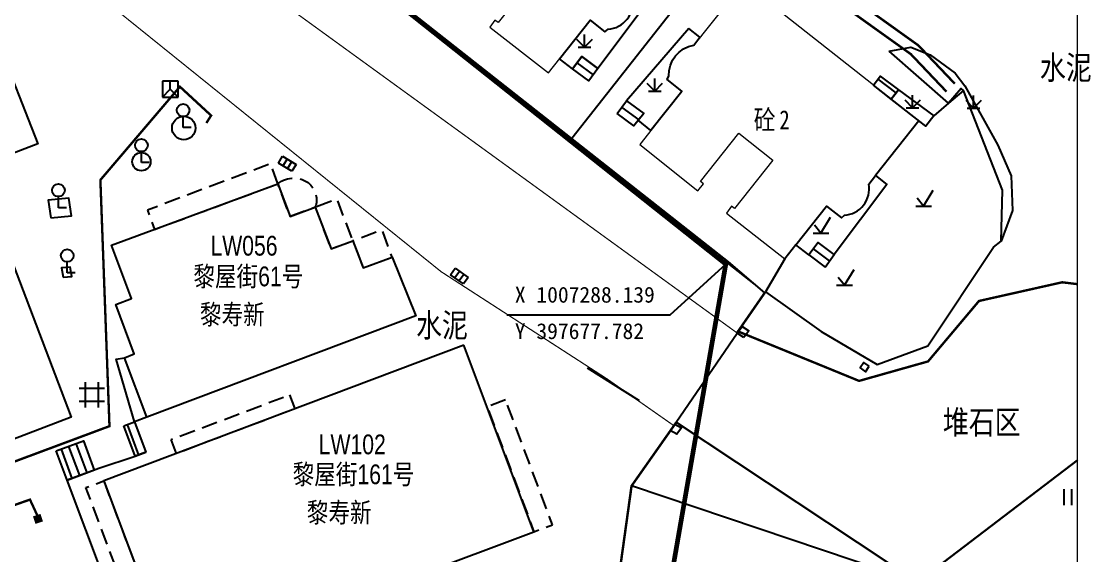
# Model space of a CAD drawing. Extents: x 396500 to 398250, y 1005980 to 1008200.
# Drawn here: x 397633.3 to 397700.8, y 1007269.7 to 1007303.5 of the extents above; entities that cross this region are included whole.
import ezdxf
from ezdxf.enums import TextEntityAlignment as Align

# ---------------------------------------------------------------- set-up
doc = ezdxf.new("R2010")
doc.units = 0
doc.header["$LTSCALE"] = 0.5
doc.linetypes.add('X1', pattern=[5, 4, -1])
doc.linetypes.add('X5', pattern=[3, 2, -1])
doc.layers.get('0').update_dxf_attribs({"linetype": 'CONTINUOUS'})
doc.layers.add('ASSIST', color=7, linetype='CONTINUOUS', plot=False)
for name, color, linetype in [('DLSS', 4, 'CONTINUOUS'), ('DMTZ', 3, 'CONTINUOUS'), ('GXYZ', 2, 'CONTINUOUS'), ('JMD', 6, 'CONTINUOUS'), ('SXSS', 5, 'CONTINUOUS'), ('ZBTZ', 3, 'CONTINUOUS'), ('权属人', 160, 'CONTINUOUS'), ('用地红线', 1, 'CONTINUOUS'), ('编号', 90, 'CONTINUOUS'), ('门牌号', 1, 'CONTINUOUS')]:
    doc.layers.add(name, color=color, linetype=linetype)
doc.layers.add('绘图层', color=6, linetype='CONTINUOUS', lineweight=5)
doc.styles.add('正等线体', font='simhei.ttf')
doc.styles.add('细等线体', font='长等线体_0.TTF', dxfattribs={"width": 0.8})
doc.styles.add('黑体', font='simhei.ttf')
doc.linetypes.add('10422', pattern='A,2,[150,AAA.SHX,S=1,R=0,X=0,Y=1],2,[177,AAA.SHX,S=1,R=0,X=0,Y=0.8],1e-09', length=4)
doc.linetypes.add('1161', pattern='A,0,[149,AAA.SHX,S=0.15,R=0,X=0,Y=0],-1.6', length=1.6)
doc.linetypes.add('443', pattern='A,5,[169,AAA.SHX,S=0.83,R=0,X=0,Y=0],5', length=10)
doc.linetypes.add('444', pattern='A,4.5,[145,AAA.SHX,S=1,R=0,X=0,Y=1],4.5,-0.5,[146,AAA.SHX,S=1,R=0,X=0,Y=0],-0.5', length=10)

# ---------------------------------------------------------------- blocks, each defined once
blk = doc.blocks.new('gc049')
for p, q in [((-1, 1), (-1, -1)), ((1, 1), (-1, 1)), ((-1, -1), (0, 0)), ((0, 0), (0, 1)), ((0, 0), (1, -1)), ((1, -1), (1, 1)), ((-1, -1), (1, -1))]:
    blk.add_line(p, q)
blk = doc.blocks.new('gc146')
for points in [[(-0.8, -1.58), (-0.8, 1.62)], [(0.8, 1.62), (0.8, -1.58)], [(1.6, 0.82), (-1.6, 0.82)], [(-1.6, -0.78), (1.6, -0.78)]]:
    blk.add_lwpolyline(points)
blk = doc.blocks.new('gc145')
for p, q in [((0, 0), (0, 1.4)), ((1, 0), (0, 0))]:
    blk.add_line(p, q)
blk.add_circle((0, 2.2), 0.8)
blk = doc.blocks.new('gc041')
for p, q in [((-1, 0.5), (1, 0.5)), ((-1, -0.5), (-1, 0.5)), ((-0.33, 0.5), (-0.33, -0.5)), ((0.33, 0.5), (0.33, -0.5)), ((1, 0.5), (1, -0.5)), ((1, -0.5), (-1, -0.5))]:
    blk.add_line(p, q)
blk = doc.blocks.new('gc121')
for p, q in [((-0.5, -1), (-0.5, 1)), ((0.5, -1), (0.5, 1))]:
    blk.add_line(p, q)
blk = doc.blocks.new('gc123')
for p, q in [((0, 0), (1.2, 2)), ((-1, 0), (1, 0)), ((0, 0), (-0.8, 1))]:
    blk.add_line(p, q)
blk = doc.blocks.new('gc124')
for p, q in [((0, 0), (0, 1.6)), ((-1, 1), (0, 0)), ((-0.8, 0), (0.8, 0)), ((0, 0), (1, 1))]:
    blk.add_line(p, q)
blk = doc.blocks.new('gc002')
at = {"const_width": 1}
blk.add_lwpolyline([(-0.5, 0), (0.5, 0)], dxfattribs=at)

msp = doc.modelspace()

# ---------------------------------------------------------------- linework, layer by layer
at = {"layer": 'ASSIST', "linetype": 'Continuous', "flags": 128}
for points in [[(397668.092, 1007300.468), (397668.682, 1007301.257), (397669.696, 1007300.501), (397669.12, 1007299.706)], [(397688.697, 1007299.156), (397688.233, 1007298.567), (397687.111, 1007299.451), (397687.542, 1007300.018)], [(397670.93, 1007297.65), (397671.509, 1007298.444), (397672.598, 1007297.647), (397671.976, 1007296.878)], [(397684.057, 1007287.953), (397684.632, 1007288.749), (397683.617, 1007289.504), (397683.029, 1007288.715)], [(397639.745, 1007277.922), (397640.428, 1007278.176), (397641.144, 1007276.255), (397640.461, 1007276.001)], [(397635.488, 1007276.335), (397637.198, 1007276.973), (397637.885, 1007275.131), (397636.175, 1007274.494)]]:
    msp.add_lwpolyline(points, close=True, dxfattribs=at)
at = {"layer": 'DLSS', "linetype": 'Continuous', "lineweight": 0, "const_width": 0.075, "flags": 128}
msp.add_lwpolyline([(397678.509, 1007283.78), (397638.371, 1007312.895), (397616.51, 1007331.266), (397590.666, 1007352.965), (397576.584, 1007364.19), (397554.719, 1007378.6, -0.302492), (397553.005, 1007387.883), (397556.97, 1007391.989)], format="xyb", dxfattribs=at)
at = {"layer": 'DLSS', "linetype": 'Continuous', "const_width": 0.075, "elevation": 3.427, "flags": 128}
msp.add_lwpolyline([(397579.921, 1007352.779), (397586.23, 1007347.86), (397607.722, 1007329.613), (397659.803, 1007287.658), (397670.3, 1007280.876), (397674.502, 1007277.935)], dxfattribs=at)
at = {"layer": 'DMTZ', "linetype": '10422', "lineweight": 0}
msp.add_lwpolyline([(397680.243, 1007286.327), (397579.934, 1007365.27), (397580.119, 1007365.659)], dxfattribs=at)
at = {"layer": 'DMTZ', "linetype": '10422', "flags": 128}
for points in [[(397641.198, 1007278.463), (397640.428, 1007278.176), (397639.261, 1007282.127), (397639.791, 1007282.229)], [(397642.899, 1007262.693), (397640.886, 1007261.938), (397636.175, 1007274.494), (397638.183, 1007275.242), (397640.461, 1007276.001), (397641.144, 1007276.255)]]:
    msp.add_lwpolyline(points, dxfattribs=at)
at = {"layer": 'DMTZ', "linetype": '10422'}
msp.add_lwpolyline([(397661.515, 1007200), (397671.832, 1007274.133)], dxfattribs=at)
at = {"layer": 'JMD', "linetype": 'Continuous'}
for p, q in [((397668.682, 1007301.257), (397669.696, 1007300.501)), ((397668.382, 1007300.857), (397669.403, 1007300.098)), ((397688.542, 1007298.96), (397687.398, 1007299.829)), ((397688.233, 1007298.567), (397687.111, 1007299.451)), ((397671.509, 1007298.444), (397672.598, 1007297.647)), ((397671.214, 1007298.04), (397672.281, 1007297.255)), ((397684.339, 1007288.344), (397683.318, 1007289.103)), ((397684.632, 1007288.749), (397683.617, 1007289.504)), ((397640.428, 1007278.176), (397641.144, 1007276.255)), ((397639.959, 1007278.002), (397640.675, 1007276.081)), ((397636.73, 1007276.798), (397637.416, 1007274.957)), ((397637.198, 1007276.973), (397637.885, 1007275.131)), ((397635.793, 1007276.449), (397636.479, 1007274.607)), ((397636.261, 1007276.623), (397636.948, 1007274.782))]:
    msp.add_line(p, q, dxfattribs=at)
at = {"layer": 'JMD', "linetype": '444', "flags": 128}
msp.add_lwpolyline([(397680.243, 1007286.327), (397677.95, 1007288.291), (397658.692, 1007303.437), (397603.669, 1007346.709)], dxfattribs=at)
at = {"layer": 'JMD', "linetype": 'Continuous', "lineweight": 0}
for points in [[(397662.884, 1007303.102), (397666.573, 1007300.224), (397669.212, 1007303.551), (397670.151, 1007302.807), (397670.342, 1007302.977, 0.448961), (397671.874, 1007304.941), (397675.049, 1007308.94), (397663.957, 1007317.673), (397660.818, 1007313.72, 0.377258), (397659.252, 1007311.782), (397659.131, 1007311.557), (397660.068, 1007310.812), (397657.409, 1007307.45), (397661.088, 1007304.521), (397661.437, 1007304.959), (397661.241, 1007305.114), (397663.671, 1007308.165), (397665.822, 1007306.452), (397663.392, 1007303.402), (397663.197, 1007303.557)], [(397677.819, 1007291.349), (397681.51, 1007288.471), (397684.148, 1007291.799), (397685.086, 1007291.055), (397685.278, 1007291.225, 0.448961), (397686.81, 1007293.188), (397689.986, 1007297.187), (397678.893, 1007305.921), (397675.754, 1007301.967, 0.377258), (397674.189, 1007300.029), (397674.068, 1007299.804), (397675.004, 1007299.059), (397672.345, 1007295.698), (397676.024, 1007292.768), (397676.373, 1007293.206), (397676.178, 1007293.361), (397678.607, 1007296.413), (397680.759, 1007294.699), (397678.328, 1007291.649), (397678.133, 1007291.805)]]:
    msp.add_lwpolyline(points, format="xyb", close=True, dxfattribs=at)
at = {"layer": 'JMD', "linetype": '444', "flags": 128}
for points, elevation in [([(397683.031, 1007305.595), (397678.466, 1007309.3), (397668.06, 1007296.069)], 28.319), ([(397680.281, 1007286.383), (397683.797, 1007283.887), (397687.352, 1007281.802), (397690.537, 1007282.971), (397694.698, 1007289.205), (397695.169, 1007289.578), (397695.26, 1007292.806), (397692.795, 1007299.097), (397692.661, 1007299.223), (397691.86, 1007298.301), (397688.105, 1007301.599)], 28.783)]:
    msp.add_lwpolyline(points, dxfattribs=dict(at, elevation=elevation))
at = {"layer": 'JMD', "linetype": 'Continuous', "flags": 128}
for points, elevation in [([(397617.654, 1007304.443), (397629.128, 1007308.971), (397634.319, 1007295.727), (397622.753, 1007291.285)], 4.828), ([(397641.198, 1007278.463), (397639.791, 1007282.229), (397640.418, 1007282.463), (397639.249, 1007285.594), (397640.234, 1007285.962), (397638.976, 1007289.33), (397649.486, 1007293.207), (397650.264, 1007291.141), (397651.85, 1007291.738), (397652.845, 1007289.095), (397654.223, 1007289.613), (397654.865, 1007287.91), (397656.702, 1007288.577), (397658.195, 1007284.864)], 8.762), ([(397678.926, 1007283.502), (397678.509, 1007283.78), (397678.824, 1007284.195), (397679.241, 1007283.917)], 1.546), ([(397674.274, 1007277.636), (397674.573, 1007278.029), (397674.982, 1007277.789), (397674.683, 1007277.396)], 1.546)]:
    msp.add_lwpolyline(points, close=True, dxfattribs=dict(at, elevation=elevation))
for points in [[(397668.092, 1007300.468), (397668.682, 1007301.257)], [(397669.696, 1007300.501), (397669.12, 1007299.706)], [(397687.111, 1007299.451), (397687.542, 1007300.018)], [(397688.697, 1007299.156), (397688.233, 1007298.567)], [(397670.93, 1007297.65), (397671.509, 1007298.444)], [(397672.598, 1007297.647), (397671.976, 1007296.878)], [(397683.617, 1007289.504), (397683.029, 1007288.715)], [(397684.057, 1007287.953), (397684.632, 1007288.749)], [(397639.745, 1007277.922), (397640.428, 1007278.176)], [(397635.488, 1007276.335), (397637.198, 1007276.973)], [(397641.144, 1007276.255), (397640.461, 1007276.001)], [(397637.885, 1007275.131), (397636.175, 1007274.494)]]:
    msp.add_lwpolyline(points, dxfattribs=at)
at = {"layer": 'JMD', "color": 6, "linetype": '443', "const_width": 0.15, "flags": 128}
for points in [[(397644.969, 1007297.052), (397645.27, 1007297.525), (397643.296, 1007299.346), (397638.274, 1007293.454), (397638.848, 1007277.903), (397626.196, 1007273.187)], [(397680.281, 1007286.383), (397678.553, 1007283.89), (397686.202, 1007280.762), (397690.56, 1007281.993), (397693.776, 1007285.811), (397699.036, 1007286.992), (397700, 1007286.872)], [(397674.655, 1007278.146), (397671.832, 1007274.133), (397671.147, 1007269.207), (397667.011, 1007239.494), (397664.944, 1007224.637), (397663.565, 1007214.732), (397662.187, 1007204.828), (397661.515, 1007200)], [(397634.32, 1007272.2), (397633.826, 1007273.265), (397614.977, 1007266.624), (397615.514, 1007263.486)]]:
    msp.add_lwpolyline(points, dxfattribs=at)
at = {"layer": 'JMD', "linetype": 'X5', "flags": 128}
for points, elevation in [([(397649.486, 1007293.207), (397649.038, 1007294.483), (397641.241, 1007291.547), (397641.69, 1007290.331)], 8.762), ([(397651.85, 1007291.738), (397652.845, 1007289.095), (397654.223, 1007289.613), (397653.222, 1007292.251)], 1.546), ([(397654.223, 1007289.613), (397654.865, 1007287.91), (397656.702, 1007288.577), (397656.08, 1007290.288)], 1.546), ([(397650.225, 1007279.881), (397650.56, 1007278.992), (397643.072, 1007276.174), (397642.738, 1007277.063)], 1.546), ([(397663.871, 1007279.565), (397662.701, 1007279.126), (397665.662, 1007271.239), (397666.832, 1007271.678)], 1.546)]:
    msp.add_lwpolyline(points, close=True, dxfattribs=dict(at, elevation=elevation))
at = {"layer": 'JMD', "linetype": 'X5', "elevation": 1.546, "flags": 128}
msp.add_lwpolyline([(397649.486, 1007293.207, -0.372559), (397651.502, 1007293.197, -0.293177), (397651.85, 1007291.738), (397650.264, 1007291.141)], format="xyb", close=True, dxfattribs=at)
at = {"layer": 'JMD', "linetype": 'Continuous', "flags": 128}
for points in [[(397628.038, 1007275.265), (397626.555, 1007279.036), (397627.51, 1007279.411), (397623.983, 1007288.383), (397631.544, 1007291.274), (397636.437, 1007278.475)], [(397661.242, 1007283.011), (397638.486, 1007274.448), (397642.899, 1007262.693), (397665.662, 1007271.239)], [(397686.839, 1007281.689), (397686.495, 1007281.933), (397686.263, 1007281.585), (397686.608, 1007281.341)]]:
    msp.add_lwpolyline(points, close=True, dxfattribs=at)
at = {"layer": 'JMD', "linetype": 'X5', "flags": 128}
msp.add_lwpolyline([(397638.486, 1007274.448), (397642.899, 1007262.693), (397641.775, 1007262.272), (397637.363, 1007274.027)], close=True, dxfattribs=at)
at = {"layer": 'SXSS', "linetype": 'X1', "lineweight": 0, "const_width": 0.15}
for points in [[(397691.726, 1007299.03), (397689.472, 1007301.401), (397683.026, 1007306.012), (397673.942, 1007312.787), (397667.989, 1007317.769), (397659.172, 1007324.499), (397653.243, 1007329.419), (397643.851, 1007336.445), (397638.168, 1007341.095), (397629.556, 1007348.343), (397623.7, 1007353.651), (397617.823, 1007362.458), (397616.393, 1007366.3), (397615.195, 1007376.847), (397615.066, 1007380.917), (397618.527, 1007392.292), (397619.927, 1007396.012), (397620.895, 1007398.914)], [(397692.252, 1007299.531), (397689.95, 1007301.951), (397683.454, 1007306.598), (397674.392, 1007313.357), (397668.443, 1007318.336), (397659.625, 1007325.067), (397653.692, 1007329.989), (397644.298, 1007337.017), (397638.631, 1007341.654), (397630.033, 1007348.891), (397624.254, 1007354.129), (397618.473, 1007362.79), (397617.104, 1007366.47), (397615.919, 1007376.901), (397615.795, 1007380.82), (397619.215, 1007392.058), (397620.611, 1007395.769), (397621.546, 1007398.574)]]:
    msp.add_lwpolyline(points, dxfattribs=at)
at = {"layer": 'ZBTZ', "linetype": '1161'}
for points in [[(397671.874, 1007304.941), (397672.304, 1007305.483), (397673.013, 1007304.92), (397669.696, 1007300.501), (397668.682, 1007301.257), (397668.092, 1007300.468), (397667.279, 1007301.114), (397669.212, 1007303.551), (397670.151, 1007302.807), (397670.342, 1007302.977, 0.448961)], [(397675.438, 1007303.028), (397671.509, 1007298.444), (397672.598, 1007297.647), (397672.218, 1007297.226), (397673.032, 1007296.581), (397675.004, 1007299.059), (397674.068, 1007299.804), (397674.189, 1007300.029, -0.375104), (397675.754, 1007301.967), (397676.146, 1007302.465)], [(397687.949, 1007293.167), (397684.632, 1007288.749), (397683.617, 1007289.504), (397683.029, 1007288.715), (397682.216, 1007289.361), (397684.148, 1007291.799), (397685.086, 1007291.055), (397685.278, 1007291.225, 0.448961), (397686.81, 1007293.188), (397687.241, 1007293.73)]]:
    msp.add_lwpolyline(points, format="xyb", close=True, dxfattribs=at)
at = {"layer": 'ZBTZ', "linetype": '1161', "flags": 128}
for points, elevation in [([(397688.105, 1007301.599), (397689.463, 1007301.851), (397690.69, 1007301.352), (397692.272, 1007300.198), (397692.891, 1007299.406), (397694.97, 1007295.647), (397695.802, 1007293.717), (397695.89, 1007291.528), (397695.169, 1007289.578), (397695.26, 1007292.806), (397692.795, 1007299.097), (397691.86, 1007298.301)], 28.783), ([(397635.142, 1007291.058), (397636.452, 1007291.199), (397636.277, 1007292.312), (397634.967, 1007292.171)], 1.546), ([(397635.915, 1007287.309), (397636.473, 1007287.365), (397636.362, 1007287.952), (397635.81, 1007287.895)], 1.546)]:
    msp.add_lwpolyline(points, close=True, dxfattribs=dict(at, elevation=elevation))
msp.add_lwpolyline([(397681.51, 1007288.471), (397680.281, 1007286.383), (397683.797, 1007283.887), (397687.352, 1007281.802), (397690.537, 1007282.971), (397694.698, 1007289.205), (397695.169, 1007289.578), (397695.26, 1007292.806), (397692.795, 1007299.097), (397692.661, 1007299.223), (397691.86, 1007298.301), (397690.923, 1007297.512), (397690.429, 1007296.856), (397689.986, 1007297.187), (397687.241, 1007293.73), (397687.949, 1007293.167), (397684.632, 1007288.749), (397683.617, 1007289.504), (397683.029, 1007288.715), (397682.216, 1007289.361)], close=True, dxfattribs=at)
at = {"layer": 'ZBTZ', "linetype": '1161'}
msp.add_lwpolyline([(397688.233, 1007298.567), (397688.697, 1007299.156), (397690.923, 1007297.512), (397690.429, 1007296.856)], close=True, dxfattribs=at)
at = {"layer": 'ZBTZ', "linetype": '1161', "flags": 128}
for points in [[(397674.655, 1007278.146), (397678.509, 1007283.78)], [(397669.027, 1007281.597), (397672.309, 1007279.519)], [(397674.655, 1007278.146), (397689.902, 1007268.041), (397700, 1007275.745)]]:
    msp.add_lwpolyline(points, dxfattribs=at)
at = {"layer": 'ZBTZ', "linetype": 'Continuous', "flags": 128}
msp.add_lwpolyline([(397700, 1007275.745), (397689.902, 1007268.041), (397671.832, 1007274.133), (397668.639, 1007251.192), (397661.515, 1007200)], dxfattribs=at)
at = {"layer": 'ZBTZ', "linetype": '1161'}
for centre, radius in [((397643.54, 1007296.735, 8.922), 0.74), ((397640.867, 1007294.61, 8.828), 0.578)]:
    msp.add_circle(centre, radius, dxfattribs=at)
at = {"layer": '用地红线', "linetype": 'Continuous', "const_width": 0.3, "flags": 128}
msp.add_lwpolyline([(396896.967, 1006409.306, -0.090189), (397228.694, 1007024.028), (397387.801, 1007222.911), (397401.305, 1007212.108), (397426.328, 1007243.385), (397412.824, 1007254.188), (397549.486, 1007427.159), (397597.059, 1007408.487), (397590.114, 1007392.957), (397593.63, 1007391.179), (397580.301, 1007365.498), (397677.782, 1007288.139), (397658.983, 1007180.178), (397680.098, 1007163.581), (397691.215, 1007135.064, -0.057003), (397648.052, 1007084.953), (397357.499, 1006816.503, 0.141668), (397271.322, 1006673.857), (397185.657, 1006354.399)], format="xyb", dxfattribs=at)
at = {"layer": '用地红线', "linetype": 'Continuous', "flags": 128}
msp.add_lwpolyline([(397677.782, 1007288.139), (397674.251, 1007284.906), (397663.956, 1007284.906)], dxfattribs=at)
at = {"layer": '绘图层', "linetype": 'Continuous', "flags": 128}
msp.add_lwpolyline([(397300, 1007530), (397300, 1007130), (397700, 1007130), (397700, 1007530)], close=True, dxfattribs=at)

# ---------------------------------------------------------------- block references
at = {"layer": 'GXYZ', "linetype": 'Continuous', "xscale": 0.4999999999943029, "yscale": 0.4999999999919029}
msp.add_blockref('gc049', (397642.69, 1007299.187, 7.475), dxfattribs=at)
at = {"layer": 'GXYZ', "xscale": 0.5, "yscale": 0.5, "zscale": 0.5}
for p, rotation in [((397650.081, 1007294.475), 328.6449909007517), ((397660.953, 1007287.383), 324.7074913602287)]:
    msp.add_blockref('gc041', p, dxfattribs=dict(at, rotation=rotation))
at = {"layer": 'JMD', "linetype": 'Continuous', "xscale": 0.5, "yscale": 0.5, "zscale": 0.5, "rotation": 288.4335677573969}
msp.add_blockref('gc002', (397634.329, 1007272.046), dxfattribs=at)
at = {"layer": 'SXSS', "linetype": 'Continuous', "xscale": 0.4999999999943029, "yscale": 0.4999999999919029}
msp.add_blockref('gc146', (397637.738, 1007279.875, 7.247), dxfattribs=at)
at = {"layer": 'ZBTZ', "linetype": 'Continuous', "xscale": 0.5, "yscale": 0.5}
for name, p in [('gc124', (397668.857, 1007301.848)), ('gc124', (397673.293, 1007299.062)), ('gc124', (397689.586, 1007298.012)), ('gc124', (397693.438, 1007297.985)), ('gc145', (397643.503, 1007296.761)), ('gc145', (397640.862, 1007294.549)), ('gc145', (397635.625, 1007291.703)), ('gc123', (397690.281, 1007291.802)), ('gc123', (397683.793, 1007290.095)), ('gc145', (397636.176, 1007287.58)), ('gc123', (397685.281, 1007286.802)), ('gc121', (397699.399, 1007273.422))]:
    msp.add_blockref(name, p, dxfattribs=at)

# ---------------------------------------------------------------- texts
at = {"layer": 'DLSS', "linetype": 'Continuous', "style": '细等线体', "width": 0.8}
for p in [(397699.262, 1007300.581), (397659.853, 1007284.306)]:
    msp.add_text('水泥', height=1.5, dxfattribs=at).set_placement(p, align=Align.MIDDLE)
at = {"layer": 'DMTZ', "linetype": 'Continuous', "style": '细等线体', "width": 0.8}
msp.add_text('堆石区', height=1.5, dxfattribs=at).set_placement((397693.951, 1007278.175), align=Align.MIDDLE)
at = {"layer": 'JMD', "linetype": 'Continuous', "style": '细等线体', "width": 0.8}
msp.add_text('砼', height=1.25, dxfattribs=at).set_placement((397680.917, 1007297.255), align=Align.MIDDLE_RIGHT)
at = {"layer": 'JMD', "linetype": 'Continuous', "style": '正等线体', "width": 0.8}
msp.add_text('2', height=1.2, dxfattribs=at).set_placement((397681.167, 1007297.255), align=Align.MIDDLE_LEFT)
at = {"layer": '权属人', "linetype": 'Continuous', "char_height": 1.25, "attachment_point": 1, "style": '细等线体'}
for insert, own_width in [((397644.564, 1007285.582), 5.57035), ((397651.312, 1007273.073), 5.11632)]:
    msp.add_mtext_dynamic_manual_height_columns('黎寿新', width=1.51561, gutter_width=1, heights=[0], dxfattribs=dict(at, insert=insert)).dxf.set("width", own_width)
at = {"layer": '用地红线', "linetype": 'Continuous', "style": '黑体'}
msp.add_text('X 1007288.139', height=1, dxfattribs=at).set_placement((397664.456, 1007285.406), align=Align.BOTTOM_LEFT)
msp.add_text('Y 397677.782', height=1, dxfattribs=at).set_placement((397664.456, 1007284.406), align=Align.TOP_LEFT)
at = {"layer": '编号', "linetype": 'Continuous', "char_height": 1.25, "attachment_point": 1, "style": '细等线体'}
for s, insert in [('LW056', (397645.228, 1007289.926)), ('LW102', (397652.068, 1007277.377))]:
    msp.add_mtext_dynamic_manual_height_columns(s, width=0.93234, gutter_width=1, heights=[0], dxfattribs=dict(at, insert=insert))
at = {"layer": '门牌号', "linetype": 'Continuous', "char_height": 1.25, "attachment_point": 1, "style": '细等线体'}
for s, insert, own_width in [('黎屋街61号', (397644.15, 1007287.988), 8.10589), ('黎屋街161号', (397650.422, 1007275.487), 7.82829)]:
    msp.add_mtext_dynamic_manual_height_columns(s, width=4.8774, gutter_width=1, heights=[0], dxfattribs=dict(at, insert=insert)).dxf.set("width", own_width)

doc.saveas('drawing.dxf')
